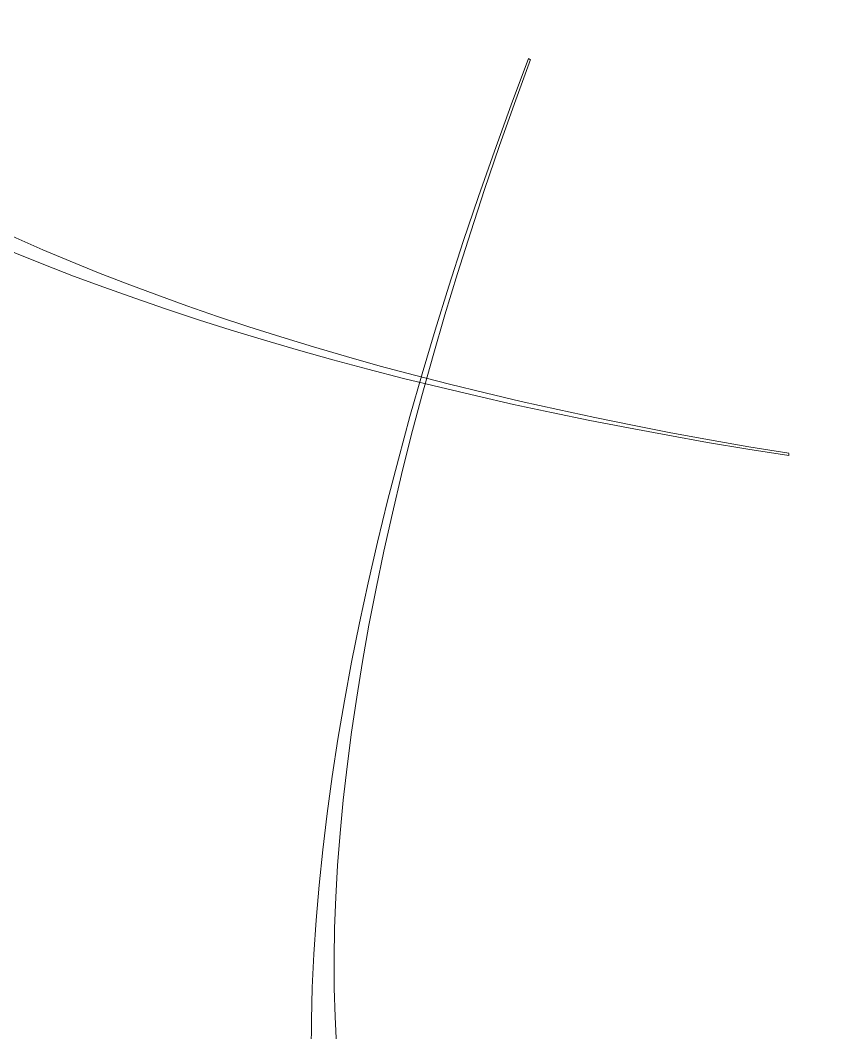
# Model space of a CAD drawing. Header units: millimetres. Extents: x -512 to 1189, y -10 to 841.
# Drawn here: x 1.197 to 2.394, y 6.369 to 7.847 of the extents above; entities that cross this region are included whole.
import ezdxf
from ezdxf.enums import TextEntityAlignment as Align

# ---------------------------------------------------------------- set-up
doc = ezdxf.new("R2010")
doc.units = ezdxf.units.MM
for name, color, linetype, lineweight in [('AM_5', 3, 'Continuous', 25), ('gen - FRAME', 7, 'Continuous', 9), ('gen - FRAME TEXT (THICK)', 7, 'Continuous', 25), ('gen - FRAME TEXT (THIN)', 7, 'Continuous', 9)]:
    doc.layers.add(name, color=color, linetype=linetype, lineweight=lineweight)
doc.styles.add('AWE FONT', font='awe-font.shx', dxfattribs={"width": 0.8})
doc.styles.add('ROMANS', font='ROMANS.shx', dxfattribs={"height": 3.5})

# ---------------------------------------------------------------- blocks, each defined once
blk = doc.blocks.new('SB-A3_993-5.1(block)')
at = {"layer": 'gen - FRAME'}
for p, q in [((1.9392, 7.7914), (1.9423, 7.7895)), ((2.3195, 7.2147), (2.3195, 7.2114))]:
    blk.add_line(p, q, dxfattribs=at)
for centre, major_axis, ratio, start_param, end_param in [((3.5195, 8.3224), (-3.175, 0), 0.377953, 4.942129, 7.466398), ((3.5195, 8.2474), (-3.025, 0), 0.371901, 4.841849, 7.446069), ((3.5195, 8.3224), (1.5875, 2.7496), 0.377953, 1.97545, 3.481628), ((3.4546, 8.3599), (1.5125, 2.6197), 0.371901, 1.996787, 3.49276)]:
    blk.add_ellipse(centre, major_axis=major_axis, ratio=ratio, start_param=start_param, end_param=end_param, dxfattribs=at)
at = {"layer": 'gen - FRAME TEXT (THICK)', "width": 0.8, "flags": 8}
for tag, style, p in [('PROTECTIVE MARKING 1', 'ROMANS', (59.6266, 285.9426)), ('DRAWING NUMBER 1', 'ROMANS', (49.4566, 278.3111)), ('TITLE 1', 'AWE FONT', (372.5129, 28.0421)), ('TITLE 2', 'AWE FONT', (372.9129, 26.1061)), ('TITLE 3', 'AWE FONT', (372.9129, 23.1061)), ('PROTECTIVE MARKING 2', 'AWE FONT', (380.7731, 16.3626)), ('DRAWING NUMBER 2', 'ROMANS', (371.2425, 8.2779))]:
    blk.add_attdef(tag, text='', height=3.5, dxfattribs=dict(at, style=style)).set_placement(p, align=Align.CENTER)
at = {"layer": 'gen - FRAME TEXT (THICK)', "style": 'ROMANS', "width": 0.8, "flags": 8}
for tag, p in [('BUILDING(S) COVERED 1', (17.1686, 263.436)), ('BUILDING(S) COVERED 2', (17.1686, 258.436)), ('BUILDING(S) COVERED 3', (17.1686, 253.436)), ('BUILDING(S) COVERED 4', (17.1686, 248.436)), ('BUILDING(S) COVERED 5', (17.1686, 243.436)), ('BUILDING(S) COVERED 6', (17.1686, 238.436)), ('BUILDING(S) COVERED 7', (17.1686, 233.436)), ('BUILDING(S) COVERED 8', (17.1686, 228.436)), ('SERVICE CODE(S) 8', (17.0097, 211.1285)), ('SERVICE CODE(S) 7', (17.0097, 206.1285)), ('SERVICE CODE(S) 6', (17.0097, 201.1285)), ('SERVICE CODE(S) 5', (17.0097, 196.1285)), ('SERVICE CODE(S) 4', (17.0097, 191.1285)), ('SERVICE CODE(S) 3', (17.0097, 186.1285)), ('SERVICE CODE(S) 2', (17.0097, 181.1285)), ('SERVICE CODE(S) 1', (17.0097, 176.1285))]:
    blk.add_attdef(tag, text='', height=2.5, dxfattribs=at).set_placement(p, align=Align.MIDDLE_CENTER)
at = {"layer": 'gen - FRAME TEXT (THIN)', "style": 'ROMANS', "width": 0.8, "flags": 8}
for tag, p in [('SHEET NUMBER 1', (81.5091, 280.5089)), ('NUMBER OF SHEETS 1', (81.4468, 277.0657)), ('SHEET NUMBER 2', (406.6358, 10.9082)), ('NUMBER OF SHEETS 2', (406.6358, 6.9082))]:
    blk.add_attdef(tag, p, '', height=2.5, dxfattribs=at)
blk.add_attdef('COPYRIGHT YEAR', text='', height=2, rotation=90, dxfattribs=at).set_placement((9.9397, 127.9675), align=Align.CENTER)
for tag, p, height in [('TEMPORY CAD REF', (4.9287, 60.5638), 3), ('CERTIFIED', (11.4251, 26.161), 2.5), ('CHECKED', (18.0435, 26.1579), 2.5), ('DRAWN', (24.6304, 26.1568), 2.5)]:
    blk.add_attdef(tag, p, '', height=height, rotation=90, dxfattribs=at)
for tag, p in [('CAD REF (PATH)', (410.3588, 41.0544)), ('CAD REF (FILE NAME)', (410.4664, 37.6665))]:
    blk.add_attdef(tag, text='', height=2.5, dxfattribs=at).set_placement(p, align=Align.RIGHT)
at = {"layer": 'gen - FRAME TEXT (THIN)', "style": 'ROMANS', "flags": 8}
for tag, width, p in [('ISSUE 7', 0.8, (100.8761, 40.7254)), ('CHANGE NO 7', 0.8, (74.5761, 40.6183)), ('DATE 7', 0.7, (117.3761, 40.6183)), ('ISSUE 6', 0.8, (100.8761, 35.9254)), ('CHANGE NO 6', 0.8, (74.5761, 35.8183)), ('DATE 6', 0.7, (117.3761, 35.8183)), ('SUB-CONTRACTOR', 0.8, (288.5701, 32.8546)), ('TOLERANCE', 0.8, (219.7497, 32.4222)), ('ISSUE 5', 0.8, (100.8761, 31.1254)), ('CHANGE NO 5', 0.8, (74.5761, 31.0183)), ('DATE 5', 0.7, (117.3761, 31.0183)), ('ISSUE 4', 0.8, (100.8761, 26.3254)), ('CHANGE NO 4', 0.8, (74.5761, 26.2183)), ('DATE 4', 0.7, (117.3761, 26.2183)), ('ISSUE 3', 0.8, (100.8761, 21.5254)), ('CHANGE NO 3', 0.8, (74.5761, 21.4183)), ('DATE 3', 0.7, (117.3761, 21.4183)), ('SCALE', 0.8, (233.2434, 17.4867)), ('DIMS IN', 0.8, (204.0127, 17.4538)), ('ISSUE 2', 0.8, (100.8761, 16.7254)), ('CHANGE NO 2', 0.8, (74.5761, 16.6183)), ('DATE 2', 0.7, (117.3761, 16.6183)), ('ISSUE 1', 0.8, (100.8761, 11.9254)), ('CHANGE NO 1', 0.8, (74.5761, 11.8183)), ('DATE 1', 0.7, (117.3761, 11.8183)), ('DRAWING OFFICE REF', 0.8, (41.8324, 10.8992)), ('SURFACE TEXTURE', 0.8, (216.4107, 7.9169))]:
    blk.add_attdef(tag, text='', height=2.5, dxfattribs=dict(at, width=width)).set_placement(p, align=Align.CENTER)
blk.add_attdef('DRAWING OFFICE ID', (41.1743, 35.8895), '', height=2.5, dxfattribs=at)
at = {"layer": 'gen - FRAME TEXT (THIN)', "style": 'ROMANS', "width": 0.8, "flags": 8}
for tag, p in [('MATERIAL', (159.4632, 33.0033)), ('PROTECTIVE FINISH', (161.1423, 13.8457))]:
    blk.add_attdef(tag, text='', height=2.5, dxfattribs=at).set_placement(p, align=Align.MIDDLE_CENTER)
at = {"layer": 'gen - FRAME TEXT (THIN)', "style": 'ROMANS', "flags": 8}
for tag, p in [('DRAWING OFFICE LOCATION', (39.7672, 31.5356)), ('ESTABLISHMENT (A OR B)', (43.7604, 27.3503))]:
    blk.add_attdef(tag, text='', height=2.5, dxfattribs=at).set_placement(p, align=Align.CENTER)

msp = doc.modelspace()

# ---------------------------------------------------------------- block references
at = {"layer": 'AM_5'}
msp.add_blockref('SB-A3_993-5.1(block)', (0, 0), dxfattribs=at)

doc.saveas('drawing.dxf')
